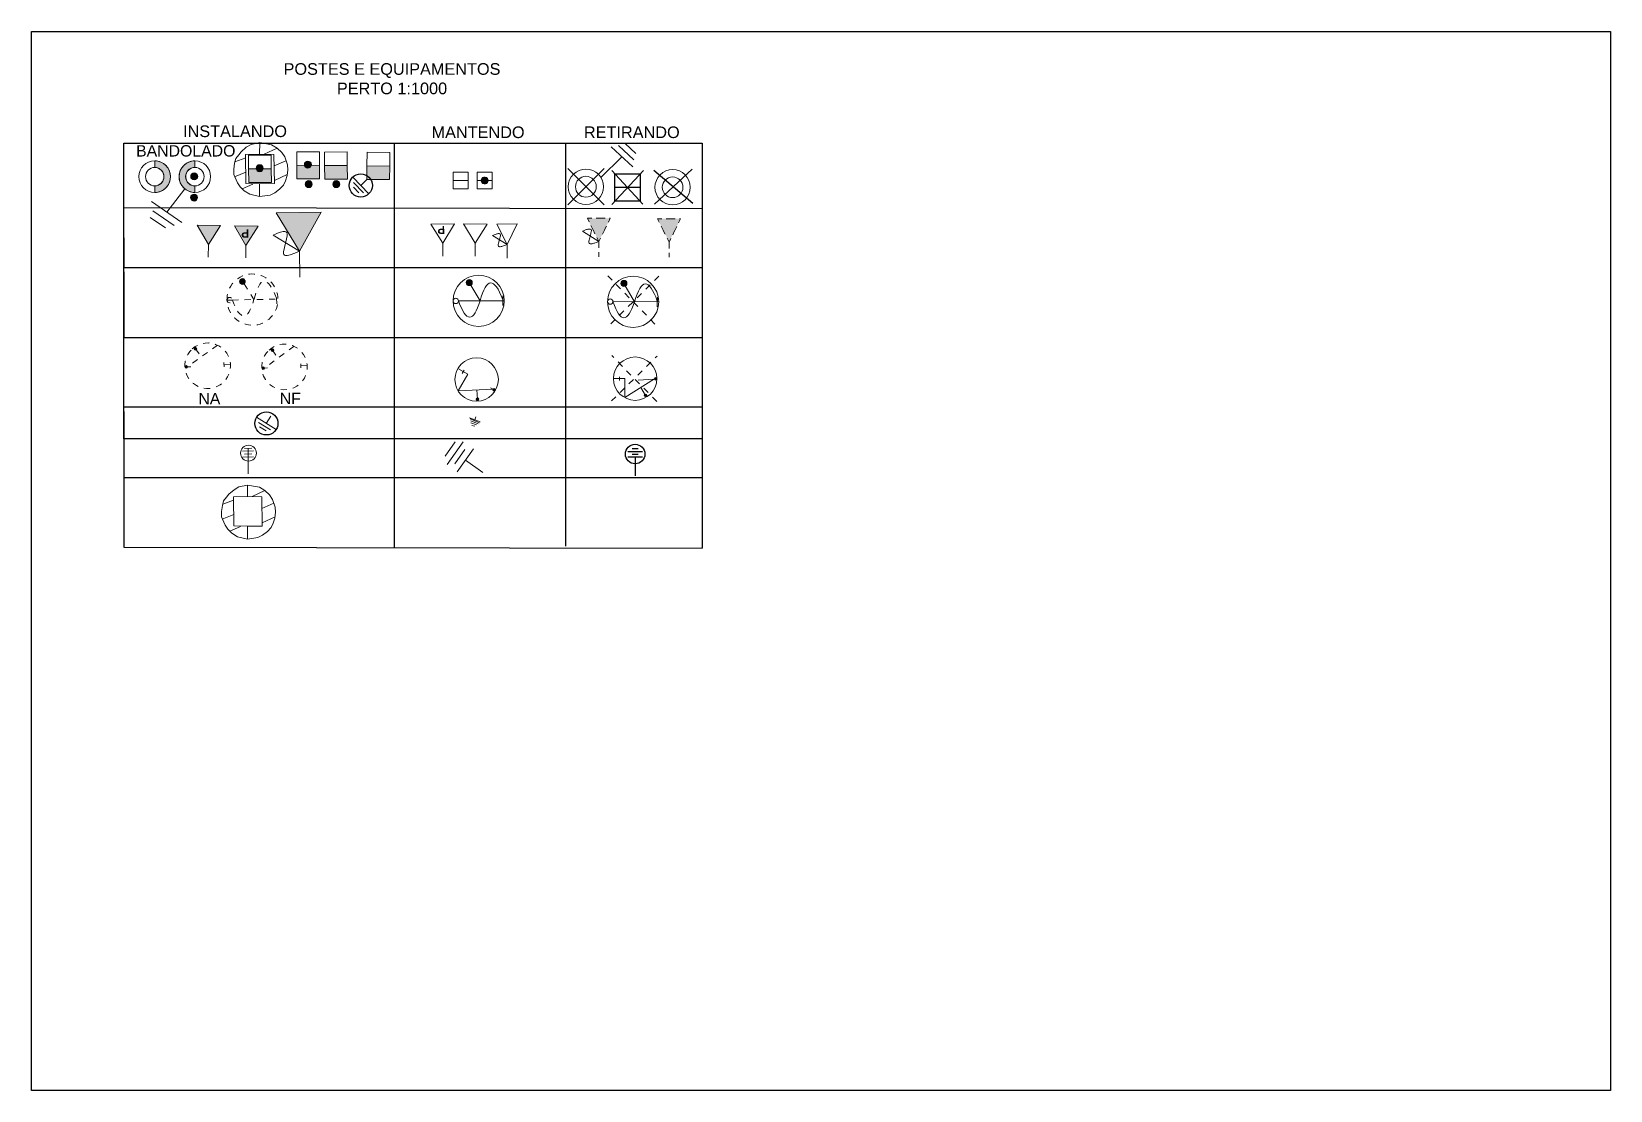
# Model space of a CAD drawing. Header units: millimetres. Extents: x -161 to 257, y 2 to 282.
import ezdxf

# ---------------------------------------------------------------- set-up
doc = ezdxf.new("R2010")
doc.units = ezdxf.units.MM
doc.linetypes.add('TRACEJADA', pattern=[3.45, 1.15, -1.15, 1.15])
for name, color, linetype in [('PARA-RAIOS', 7, 'Continuous'), ('PDF_Geometry', 7, 'Continuous'), ('TRAFO', 7, 'Continuous')]:
    doc.layers.add(name, color=color, linetype=linetype)
doc.styles.get("Standard").update_dxf_attribs({"font": ''})
doc.styles.get('Standard').set_extended_font_data('Arial')

# ---------------------------------------------------------------- blocks, each defined once
blk = doc.blocks.new('PARA RAIOS SUBSTITUINDO')
at = {"color": 8}
for p, q in [((-1.92, 6.391282), (1.92, 6.391282)), ((-1.92, 5), (1.92, 5)), ((-0.78923, 7.214857), (0.78923, 7.214857)), ((-0.78923, 5.727848), (0.78923, 5.727848)), ((0, 5), (0, 0))]:
    blk.add_line(p, q, dxfattribs=at)
blk.add_circle((0, 5.727848), 2.593177, dxfattribs=at)
blk = doc.blocks.new('TR INST.')
at = {"layer": 'TRAFO'}
h = blk.add_hatch(color=7, dxfattribs=at)
h.dxf.hatch_style = 2
h.paths.add_polyline_path([(47.11, 281.1), (44.11, 286.26), (50.36, 286.15)])
at = {"layer": 'TRAFO', "color": 7, "lineweight": 0}
blk.add_lwpolyline([(47.11, 281.1), (44.11, 286.26), (50.36, 286.15)], close=True, dxfattribs=at)
blk.add_lwpolyline([(47.1, 277.76), (47.11, 281.1)], dxfattribs=at)
blk = doc.blocks.new('TRAFO PART. INST.')
at = {"layer": 'TRAFO'}
h = blk.add_hatch(color=7, dxfattribs=at)
h.dxf.hatch_style = 2
h.paths.add_polyline_path([(47.08, 271.74), (44.09, 276.9), (50.34, 276.79)])
at = {"layer": 'TRAFO', "color": 7, "lineweight": 0}
blk.add_lwpolyline([(47.08, 271.74), (44.09, 276.9), (50.34, 276.79)], close=True, dxfattribs=at)
blk.add_lwpolyline([(47.08, 268.39), (47.08, 271.74)], dxfattribs=at)
at = {"layer": 'TRAFO', "color": 7, "true_color": 0xffffff, "insert": (47.92, 273.74), "char_height": 2.2232, "attachment_point": 1, "rotation": 179.7591}
blk.add_mtext('{\\fArial|b1|i0|c0;P}', dxfattribs=at)
blk = doc.blocks.new('TERRA3_existente')
at = {"color": 7, "lineweight": 0}
for points in [[(1.22, -1.04), (-1.61, 0.03)], [(0.1, 0.25), (-0.2, -0.51)], [(-1.44, -0.29), (1.08, -1.31)], [(-1.28, -0.83), (0.71, -1.56)], [(-1.21, -1.33), (0.21, -1.86)], [(-0.2, -2.21), (-1, -2)]]:
    blk.add_lwpolyline(points, dxfattribs=at)
blk = doc.blocks.new('Clipboard3391')
h = blk.add_hatch(color=7)
h.dxf.hatch_style = 2
h.paths.add_polyline_path([(5.96, 10.27), (11.9, 0), (0, 0.03)])
at = {"color": 7, "lineweight": 0}
for points in [[(5.97, 17.14), (5.96, 10.27)], [(12.79, 5.85), (12.06, 5.55), (11.64, 5.38), (11.16, 5.22), (10.83, 5.12), (10.54, 5.06), (10.13, 4.99), (9.72, 4.99), (9.43, 5.07), (9.21, 5.24), (9.09, 5.57), (9.1, 5.81), (9.14, 6.08), (9.54, 7.71), (9.9, 9.15), (10.03, 9.67), (10.17, 10.21), (10.22, 10.54), (10.21, 10.76), (10.12, 11.01), (9.92, 11.2), (9.65, 11.28), (9.27, 11.31), (8.82, 11.24), (8.46, 11.16), (8.1, 11.06), (7.75, 10.94), (7.15, 10.72), (5.96, 10.27)], [(12.79, 5.83), (5.96, 10.27)]]:
    blk.add_lwpolyline(points, dxfattribs=at)
blk.add_lwpolyline([(5.96, 10.27), (11.9, 0), (0, 0.03)], close=True, dxfattribs=at)
blk = doc.blocks.new('Clipboard3427')
at = {"color": 1}
for p, q in [((0, 9.24), (10.32, 0.45)), ((10.13, 9.46), (0.19, 0.24))]:
    blk.add_line(p, q, dxfattribs=at)
at = {"color": 1, "lineweight": 0}
for radius in [4.68, 2.73]:
    blk.add_circle((4.99, 4.68), radius, dxfattribs=at)
blk = doc.blocks.new('Clipboard3541')
at = {"color": 1}
for points in [[(8.27, 0.1), (0, 9.07)], [(8.41, 9.05), (0.04, 0)]]:
    blk.add_lwpolyline(points, dxfattribs=at)
at = {"layer": 'PDF_Geometry', "color": 1, "lineweight": -3}
blk.add_lwpolyline([(7.56, 8.13), (7.56, 0.87), (0.85, 0.87), (0.86, 8.14)], close=True, dxfattribs=at)
blk.add_lwpolyline([(7.56, 4.5), (0.85, 4.5)], dxfattribs=at)
blk = doc.blocks.new('Clipboard4108')
h = blk.add_hatch(color=7)
edge = h.paths.add_edge_path()
edge.add_arc((0.463903, 0.463903), 0.463903, 74.00623623, 434.00623623)
h = blk.add_hatch(color=7)
edge = h.paths.add_edge_path()
edge.add_arc((0.463903, 0.463903), 0.463903, 74.00623623, 434.00623623)
at = {"color": 7, "lineweight": 0}
blk.add_circle((0.463903, 0.463903), 0.463903, dxfattribs=at)
blk.add_circle((0.463903, 0.463903), 0.463903, dxfattribs=at)
blk = doc.blocks.new('Clipboard7720')
h = blk.add_hatch(color=7)
h.dxf.hatch_style = 2
h.paths.add_polyline_path([(4.769556, 3.866444), (4.893028, 2.067278), (1.901472, 1.859139), (1.774472, 3.654778)])
at = {"color": 7, "lineweight": 0}
for points in [[(4.769556, 3.866444), (4.642556, 5.662083), (1.651, 5.453944), (1.774472, 3.654778)], [(4.769556, 3.866444), (4.893028, 2.067278), (1.901472, 1.859139), (1.774472, 3.654778)], [(4.893028, 2.067278), (4.769556, 3.866444), (1.774472, 3.654778), (1.901472, 1.859139)]]:
    blk.add_lwpolyline(points, close=True, dxfattribs=at)
at = {"color": 252, "lineweight": 0, "true_color": 0x969696}
blk.add_lwpolyline([(4.769556, 3.866444), (1.774472, 3.654778)], dxfattribs=at)
at = {"color": 24, "lineweight": 0, "true_color": 0x993300}
for points in [[(0, 2.014361), (2.314222, 0)], [(0.169334, 1.30175), (1.583972, 0.070555)], [(0.211667, 0.6985), (0.98425, 0.028222)], [(1.901472, 1.859139), (1.157111, 1.005417)]]:
    blk.add_lwpolyline(points, dxfattribs=at)
blk = doc.blocks.new('Clipboard7802')
at = {"color": 3}
blk.add_circle((1.53, 1.53), 1.53, dxfattribs=at)
at = {"color": 1, "rotation": 355.5488259971134}
blk.add_blockref('Clipboard7720', (0.3, 0.62), dxfattribs=at)
blk = doc.blocks.new('Clipboard8027')
h = blk.add_hatch(color=7)
h.dxf.hatch_style = 2
h.paths.add_polyline_path([(3, 1.81), (3.01, 0.01), (0.01, 0), (0, 1.8)])
at = {"color": 7, "lineweight": 0}
for points in [[(3, 1.81), (3, 3.61), (0, 3.6), (0, 1.8)], [(3, 1.81), (3.01, 0.01), (0.01, 0), (0, 1.8)], [(3.01, 0.01), (3, 1.81), (0, 1.8), (0.01, 0)]]:
    blk.add_lwpolyline(points, close=True, dxfattribs=at)
blk = doc.blocks.new('Clipboard8442')
at = {"color": 1}
for name, p in [('Clipboard8027', (0, 0)), ('Clipboard4108', (1, 1.43))]:
    blk.add_blockref(name, p, dxfattribs=at)
blk = doc.blocks.new('Clipboard20887')
h = blk.add_hatch(color=7)
h.dxf.hatch_style = 2
h.paths.add_polyline_path([(2.194277, 4.176889), (2.317749, 4.166305), (2.487083, 4.141611), (2.709333, 4.085166), (2.899833, 4.018139), (3.065638, 3.940527), (3.231444, 3.838222), (3.428999, 3.693583), (3.630083, 3.503083), (3.742972, 3.369027), (3.859388, 3.199694), (3.961694, 3.023305), (4.042833, 2.832805), (4.106333, 2.642305), (4.155722, 2.402416), (4.180416, 2.106083), (4.155722, 1.774472), (4.088694, 1.481666), (3.986388, 1.213555), (3.912305, 1.068916), (3.79236, 0.881944), (3.693583, 0.751416), (3.545416, 0.592666), (3.418416, 0.47625), (3.256138, 0.356305), (3.111499, 0.264583), (2.928055, 0.176389), (2.719916, 0.098777), (2.55411, 0.052916), (2.321277, 0.014111), (2.088444, 0), (2.088444, 0.871361), (2.26836, 0.885472), (2.455333, 0.927805), (2.599972, 0.98425), (2.702277, 1.037166), (2.825749, 1.118305), (2.928055, 1.202972), (3.090333, 1.393472), (3.164416, 1.513416), (3.227916, 1.654527), (3.291416, 1.880305), (3.305527, 2.155472), (3.249083, 2.469444), (3.150305, 2.691694), (3.090333, 2.786944), (3.016249, 2.885722), (2.942166, 2.963333), (2.783416, 3.090333), (2.691694, 3.150305), (2.58586, 3.203222), (2.462388, 3.252611), (2.335388, 3.284361), (2.155472, 3.309055), (2.088444, 3.309055), (2.088444, 4.180416), (2.10961, 4.180416), (2.134305, 4.180416)])
at = {"color": 24, "lineweight": 0, "true_color": 0x993300}
for points in [[(4.84011, 8.576027), (7.641166, 6.618111)], [(5.997222, 8.886472), (8.000999, 7.485944)], [(3.428999, 3.693583), (5.817305, 6.780389)], [(3.817055, 8.180916), (7.817555, 5.383389)]]:
    blk.add_lwpolyline(points, dxfattribs=at)
at = {"color": 7, "lineweight": 0}
blk.add_lwpolyline([(2.194277, 4.176889), (2.317749, 4.166305), (2.487083, 4.141611), (2.709333, 4.085166), (2.899833, 4.018139), (3.065638, 3.940527), (3.231444, 3.838222), (3.428999, 3.693583), (3.630083, 3.503083), (3.742972, 3.369027), (3.859388, 3.199694), (3.961694, 3.023305), (4.042833, 2.832805), (4.106333, 2.642305), (4.155722, 2.402416), (4.180416, 2.106083), (4.155722, 1.774472), (4.088694, 1.481666), (3.986388, 1.213555), (3.912305, 1.068916), (3.79236, 0.881944), (3.693583, 0.751416), (3.545416, 0.592666), (3.418416, 0.47625), (3.256138, 0.356305), (3.111499, 0.264583), (2.928055, 0.176389), (2.719916, 0.098777), (2.55411, 0.052916), (2.321277, 0.014111), (2.088444, 0), (2.088444, 0.871361), (2.26836, 0.885472), (2.455333, 0.927805), (2.599972, 0.98425), (2.702277, 1.037166), (2.825749, 1.118305), (2.928055, 1.202972), (3.090333, 1.393472), (3.164416, 1.513416), (3.227916, 1.654527), (3.291416, 1.880305), (3.305527, 2.155472), (3.249083, 2.469444), (3.150305, 2.691694), (3.090333, 2.786944), (3.016249, 2.885722), (2.942166, 2.963333), (2.783416, 3.090333), (2.691694, 3.150305), (2.58586, 3.203222), (2.462388, 3.252611), (2.335388, 3.284361), (2.155472, 3.309055), (2.088444, 3.309055), (2.088444, 4.180416), (2.10961, 4.180416), (2.134305, 4.180416)], close=True, dxfattribs=at)
for radius in [2.090208, 1.218847]:
    blk.add_circle((2.090208, 2.090208), radius, dxfattribs=at)
blk = doc.blocks.new('Clipboard21030')
h = blk.add_hatch(color=7)
h.dxf.hatch_style = 2
h.paths.add_polyline_path([(2.194277, 4.176889), (2.317749, 4.166305), (2.487083, 4.141611), (2.709333, 4.085166), (2.899833, 4.018139), (3.065638, 3.940527), (3.231444, 3.838222), (3.428999, 3.693583), (3.630083, 3.503083), (3.742972, 3.369027), (3.859388, 3.199694), (3.961694, 3.023305), (4.042833, 2.832805), (4.106333, 2.642305), (4.155722, 2.402416), (4.180416, 2.106083), (4.155722, 1.774472), (4.088694, 1.481666), (3.986388, 1.213555), (3.912305, 1.068916), (3.79236, 0.881944), (3.693583, 0.751416), (3.545416, 0.592666), (3.418416, 0.47625), (3.256138, 0.356305), (3.111499, 0.264583), (2.928055, 0.176389), (2.719916, 0.098777), (2.55411, 0.052916), (2.321277, 0.014111), (2.088444, 0), (2.088444, 0.871361), (2.26836, 0.885472), (2.455333, 0.927805), (2.599972, 0.98425), (2.702277, 1.037166), (2.825749, 1.118305), (2.928055, 1.202972), (3.090333, 1.393472), (3.164416, 1.513416), (3.227916, 1.654527), (3.291416, 1.880305), (3.305527, 2.155472), (3.249083, 2.469444), (3.150305, 2.691694), (3.090333, 2.786944), (3.016249, 2.885722), (2.942166, 2.963333), (2.783416, 3.090333), (2.691694, 3.150305), (2.58586, 3.203222), (2.462388, 3.252611), (2.335388, 3.284361), (2.155472, 3.309055), (2.088444, 3.309055), (2.088444, 4.180416), (2.10961, 4.180416), (2.134305, 4.180416)])
at = {"color": 7, "lineweight": 0}
blk.add_lwpolyline([(2.194277, 4.176889), (2.317749, 4.166305), (2.487083, 4.141611), (2.709333, 4.085166), (2.899833, 4.018139), (3.065638, 3.940527), (3.231444, 3.838222), (3.428999, 3.693583), (3.630083, 3.503083), (3.742972, 3.369027), (3.859388, 3.199694), (3.961694, 3.023305), (4.042833, 2.832805), (4.106333, 2.642305), (4.155722, 2.402416), (4.180416, 2.106083), (4.155722, 1.774472), (4.088694, 1.481666), (3.986388, 1.213555), (3.912305, 1.068916), (3.79236, 0.881944), (3.693583, 0.751416), (3.545416, 0.592666), (3.418416, 0.47625), (3.256138, 0.356305), (3.111499, 0.264583), (2.928055, 0.176389), (2.719916, 0.098777), (2.55411, 0.052916), (2.321277, 0.014111), (2.088444, 0), (2.088444, 0.871361), (2.26836, 0.885472), (2.455333, 0.927805), (2.599972, 0.98425), (2.702277, 1.037166), (2.825749, 1.118305), (2.928055, 1.202972), (3.090333, 1.393472), (3.164416, 1.513416), (3.227916, 1.654527), (3.291416, 1.880305), (3.305527, 2.155472), (3.249083, 2.469444), (3.150305, 2.691694), (3.090333, 2.786944), (3.016249, 2.885722), (2.942166, 2.963333), (2.783416, 3.090333), (2.691694, 3.150305), (2.58586, 3.203222), (2.462388, 3.252611), (2.335388, 3.284361), (2.155472, 3.309055), (2.088444, 3.309055), (2.088444, 4.180416), (2.10961, 4.180416), (2.134305, 4.180416)], close=True, dxfattribs=at)
for radius in [2.090208, 1.218847]:
    blk.add_circle((2.090208, 2.090208), radius, dxfattribs=at)
blk = doc.blocks.new('Clipboard10274')
h = blk.add_hatch(color=252)
h.dxf.hatch_style = 1
h.paths.add_polyline_path([(0, 10.17), (6.08, 10.18), (3.05, 4.03)])
at = {"color": 1, "linetype": 'TRACEJADA', "lineweight": 0}
blk.add_lwpolyline([(3.05, 4.03), (0, 10.17), (6.08, 10.18)], close=True, dxfattribs=at)
blk.add_lwpolyline([(3.07, 0), (3.05, 4.03)], dxfattribs=at)
blk = doc.blocks.new('Clipboard10296')
h = blk.add_hatch(color=252)
h.dxf.hatch_style = 1
h.paths.add_polyline_path([(1.28, 10.17), (7.36, 10.18), (4.33, 4.03)])
at = {"color": 1, "linetype": 'TRACEJADA', "lineweight": 0}
blk.add_lwpolyline([(4.33, 4.03), (1.28, 10.17), (7.36, 10.18)], close=True, dxfattribs=at)
at = {"color": 1, "lineweight": 0}
for points in [[(0, 6.78), (4.33, 4.03)], [(0.03, 6.77), (0.48, 6.96), (0.75, 7.07), (1.05, 7.17), (1.26, 7.23), (1.44, 7.27), (1.7, 7.31), (1.96, 7.31), (2.14, 7.27), (2.28, 7.16), (2.36, 6.95), (2.35, 6.8), (2.33, 6.64), (2.08, 5.63), (1.85, 4.73), (1.77, 4.41), (1.69, 4.07), (1.65, 3.86), (1.66, 3.73), (1.72, 3.57), (1.85, 3.45), (2.01, 3.4), (2.25, 3.39), (2.54, 3.43), (2.76, 3.48), (2.99, 3.54), (3.21, 3.62), (3.59, 3.76), (4.33, 4.04)]]:
    blk.add_lwpolyline(points, dxfattribs=at)
at = {"color": 1, "linetype": 'TRACEJADA', "lineweight": 0}
blk.add_lwpolyline([(4.35, 0), (4.33, 4.03)], dxfattribs=at)
blk = doc.blocks.new('Clipboard20308')
h = blk.add_hatch(color=16)
edge = h.paths.add_edge_path()
edge.add_arc((11.982097, 12.832291), 0.336903, 0, 360)
h = blk.add_hatch(color=16)
edge = h.paths.add_edge_path()
edge.add_arc((13.786556, 8.053916), 0.345722, 0, 360)
at = {"color": 16, "lineweight": 0, "true_color": 0x800000}
for points in [[(7.568454, 16.161806), (7.489472, 16.866305)], [(7.930836, 12.929444), (7.749645, 14.545625)], [(10.851445, 3.309055), (11.768667, 12.562416)], [(8.293217, 9.697083), (8.112026, 11.313264)], [(10.405094, 8.655748), (8.78891, 8.474594)], [(13.637464, 9.018054), (12.021279, 8.836901)], [(16.869833, 9.380361), (15.253649, 9.199208)], [(0.707986, 7.568828), (0, 7.489472)], [(3.940355, 7.931135), (2.32417, 7.749981)], [(5.020028, 4.109861), (6.896806, 6.462889)], [(7.172725, 8.293441), (5.55654, 8.112288)], [(6.462889, 5.0165), (5.655028, 5.662083)], [(6.896806, 6.462889), (10.851445, 3.309055)], [(8.655598, 6.464722), (8.474408, 8.080903)], [(9.01798, 3.232361), (8.836789, 4.848542)], [(13.786556, 8.053916), (11.345333, 8.297333)], [(9.380361, 0), (9.199171, 1.61618)]]:
    blk.add_lwpolyline(points, dxfattribs=at)
at = {"color": 7, "lineweight": 0}
blk.add_lwpolyline([(9.419167, 8.978194), (11.796889, 12.5095)], dxfattribs=at)
at = {"color": 16, "lineweight": 0, "true_color": 0x800000}
for centre, radius in [((8.60425, 8.600722), 5.74675), ((11.982097, 12.832291), 0.336903), ((13.786556, 8.053916), 0.345722)]:
    blk.add_circle(centre, radius, dxfattribs=at)
blk = doc.blocks.new('Clipboard21219')
h = blk.add_hatch(color=16)
edge = h.paths.add_edge_path()
edge.add_arc((5.940778, 0.53975), 0.345722, 0, 360)
h = blk.add_hatch(color=16)
edge = h.paths.add_edge_path()
edge.add_arc((10.415764, 3.003903), 0.336903, 0, 360)
at = {"color": 16, "lineweight": 0, "true_color": 0x800000}
for points in [[(0.79375, 8.660695), (3.390194, 7.133167)], [(3.390194, 7.133167), (0.8255, 2.772834)], [(1.894417, 7.358945), (2.420056, 8.251473)], [(0.8255, 2.772834), (10.117667, 3.178528)], [(5.940778, 0.53975), (5.834944, 2.988028)]]:
    blk.add_lwpolyline(points, dxfattribs=at)
at = {"color": 7, "lineweight": 0}
blk.add_lwpolyline([(10.742083, 2.811639), (9.42975, 3.580695)], dxfattribs=at)
at = {"color": 16, "lineweight": 0, "true_color": 0x800000}
for centre, radius in [((5.74675, 5.74675), 5.74675), ((5.940778, 0.53975), 0.345722), ((10.415764, 3.003903), 0.336903)]:
    blk.add_circle(centre, radius, dxfattribs=at)
blk = doc.blocks.new('Clipboard21571')
h = blk.add_hatch(color=96)
edge = h.paths.add_edge_path()
edge.add_arc((2.83, 10.47), 0.356, 132.3414, 492.3414)
h = blk.add_hatch(color=96)
edge = h.paths.add_edge_path()
edge.add_arc((0.36, 5.71), 0.356, 132.3414, 492.3414)
at = {"color": 96, "lineweight": 0, "true_color": 0x008000}
for points in [[(0.68, 8.81), (0.76, 8.98), (1.29, 9.78), (1.62, 10.13)], [(1.96, 10.5), (2.74, 11.1), (3.31, 11.41)], [(2.59, 10.74), (2.85, 10.83), (3.1, 10.71), (3.19, 10.46), (3.07, 10.21), (2.82, 10.12), (2.58, 10.23)], [(2.83, 10.47), (3.79, 9.16)], [(5.98, 9.58), (4.66, 8.62)], [(4.84, 11.94), (5.39, 12.04), (6.31, 12.07), (6.45, 12.05)], [(8.61, 11.49), (7.29, 10.54)], [(8.04, 11.72), (8.13, 11.7), (8.98, 11.3), (9.48, 10.97)], [(10.67, 9.88), (11.1, 9.32), (11.54, 8.51)], [(0.02, 5.67), (0, 6.31), (0.11, 7.23), (0.13, 7.28)], [(0.12, 5.98), (0.38, 6.07), (0.62, 5.95), (0.71, 5.7), (0.6, 5.45), (0.34, 5.36), (0.1, 5.47)], [(0.72, 5.74), (0.71, 5.74)], [(3.35, 7.66), (2.04, 6.7)], [(10.34, 6.87), (10.4, 5.78)], [(12.06, 6.37), (10.44, 6.28)], [(11.99, 6.95), (12.04, 6.68), (12.07, 5.75), (12.01, 5.34)], [(1.05, 2.63), (0.97, 2.74), (0.51, 3.58), (0.34, 4.08)], [(3.51, 0.56), (3.08, 0.76), (2.29, 1.29), (2.14, 1.43)], [(6.68, 0.03), (5.75, 0), (5.06, 0.09)], [(9.66, 1.23), (9.32, 0.97), (8.48, 0.51), (8.25, 0.43)], [(11.62, 3.77), (11.3, 3.08), (10.82, 2.36)]]:
    blk.add_lwpolyline(points, dxfattribs=at)
at = {"color": 7, "lineweight": 0}
blk.add_lwpolyline([(0.03, 5.7), (1.54, 5.78)], dxfattribs=at)
at = {"color": 5, "lineweight": 0, "true_color": 0x0000ff}
blk.add_lwpolyline([(0.69, 5.73), (0.03, 5.7)], dxfattribs=at)
at = {"color": 140, "lineweight": 0, "true_color": 0x00c9ff}
blk.add_lwpolyline([(1.57, 5.78), (1.54, 5.78)], dxfattribs=at)
at = {"color": 96, "lineweight": 0, "true_color": 0x008000}
blk.add_circle((2.83, 10.47), 0.356, dxfattribs=at)
blk = doc.blocks.new('Clipboard21735')
at = {"lineweight": 0}
h = blk.add_hatch(color=16, dxfattribs=at)
edge = h.paths.add_edge_path()
edge.add_arc((2.83, 10.47), 0.356, 132.3414, 492.3414)
h = blk.add_hatch(color=16, dxfattribs=at)
edge = h.paths.add_edge_path()
edge.add_arc((0.36, 5.71), 0.356, 132.3414, 492.3414)
at = {"color": 16, "lineweight": 0, "true_color": 0x800000}
for points in [[(0.68, 8.81), (0.76, 8.98), (1.29, 9.78), (1.62, 10.13)], [(1.96, 10.5), (2.74, 11.1), (3.31, 11.41)], [(2.59, 10.74), (2.85, 10.83), (3.1, 10.71), (3.19, 10.46), (3.07, 10.21), (2.82, 10.12), (2.58, 10.23)], [(2.83, 10.47), (3.79, 9.16)], [(5.98, 9.58), (4.66, 8.62)], [(4.84, 11.94), (5.39, 12.04), (6.31, 12.07), (6.45, 12.05)], [(8.61, 11.49), (7.29, 10.54)], [(8.04, 11.72), (8.13, 11.7), (8.98, 11.3), (9.48, 10.97)], [(10.67, 9.88), (11.1, 9.32), (11.54, 8.51)], [(0.02, 5.67), (0, 6.31), (0.11, 7.23), (0.13, 7.28)], [(0.03, 5.7), (1.54, 5.78)], [(0.69, 5.73), (0.03, 5.7)], [(0.12, 5.98), (0.38, 6.07), (0.62, 5.95), (0.71, 5.7), (0.6, 5.45), (0.34, 5.36), (0.1, 5.47)], [(0.72, 5.74), (0.71, 5.74)], [(1.57, 5.78), (1.54, 5.78)], [(3.35, 7.66), (2.04, 6.7)], [(10.34, 6.87), (10.4, 5.78)], [(12.06, 6.37), (10.44, 6.28)], [(11.99, 6.95), (12.04, 6.68), (12.07, 5.75), (12.01, 5.34)], [(1.05, 2.63), (0.97, 2.74), (0.51, 3.58), (0.34, 4.08)], [(3.51, 0.56), (3.08, 0.76), (2.29, 1.29), (2.14, 1.43)], [(6.68, 0.03), (5.75, 0), (5.06, 0.09)], [(9.66, 1.23), (9.32, 0.97), (8.48, 0.51), (8.25, 0.43)], [(11.62, 3.77), (11.3, 3.08), (10.82, 2.36)]]:
    blk.add_lwpolyline(points, dxfattribs=at)
blk.add_circle((2.83, 10.47), 0.356, dxfattribs=at)
blk = doc.blocks.new('Clipboard22130')
h = blk.add_hatch(color=16)
edge = h.paths.add_edge_path()
edge.add_arc((8.475486, 11.932708), 0.799042, 0, 360)
at = {"color": 16, "lineweight": 0, "true_color": 0x800000}
for points in [[(2.017889, 11.574639), (2.469445, 11.983861), (2.973917, 12.361333), (3.303018, 12.564663)], [(4.778977, 13.236966), (5.42925, 13.405555), (6.120695, 13.511389), (6.375406, 13.524253)], [(7.994087, 13.432127), (8.205611, 13.3985), (8.872361, 13.222111), (9.503834, 12.982222), (9.545863, 12.961332)], [(0.265208, 8.584982), (0.335139, 8.844139), (0.575028, 9.479139), (0.874889, 10.075333)], [(2.076535, 10.521893), (2.010834, 10.565694), (1.862667, 10.787944), (1.806222, 11.070166), (1.866195, 11.355916), (2.017889, 11.574639)], [(1.845611, 11.389221), (2.017889, 11.574639)], [(2.017889, 11.574639), (2.236611, 11.722805), (2.522361, 11.77925), (2.804584, 11.719277), (3.023306, 11.567583), (3.171472, 11.348861), (3.223227, 11.102267)], [(3.019778, 10.562166), (2.57175, 9.5885), (2.362603, 9.07495)], [(3.019778, 10.562166), (4.16428, 9.406751)], [(7.871735, 9.643948), (8.285117, 11.216839)], [(10.935693, 12.125142), (11.147778, 11.962694), (11.595806, 11.549944), (12.0015, 11.098389), (12.087526, 10.984223)], [(12.932771, 9.600202), (13.006917, 9.447389), (13.23975, 8.812389), (13.412611, 8.142111), (13.425542, 8.055163)], [(0.142918, 5.366845), (0.134056, 5.401027), (0.03175, 6.088944), (0, 6.790972), (0.011662, 6.983384)], [(1.85739, 7.531531), (1.788584, 7.246055), (1.7145, 6.656916), (1.732139, 6.163027), (1.799356, 5.927769)], [(3.063897, 5.137568), (3.224389, 5.132916), (3.799417, 5.214055), (4.473222, 5.393972), (4.649939, 5.456968)], [(5.308782, 8.251335), (6.453284, 7.09592)], [(6.158159, 6.063001), (7.044972, 6.498166)], [(7.044972, 6.498166), (7.458354, 8.071057)], [(8.617692, 7.309183), (8.053917, 7.041444), (7.171522, 6.566308)], [(7.597786, 5.940504), (8.742288, 4.785089)], [(11.722494, 8.133714), (11.638139, 8.152694), (11.116028, 8.142111), (10.498667, 8.025694), (10.126782, 7.910282)], [(12.589021, 5.442332), (12.707056, 5.976055), (12.774084, 6.604), (12.747062, 7.051359)], [(13.527338, 6.436773), (13.504334, 6.057194), (13.391445, 5.369277), (13.24844, 4.839321)], [(1.535347, 2.461309), (1.167695, 2.949222), (0.829028, 3.503083), (0.669176, 3.832535)], [(4.117336, 0.536142), (4.042834, 0.564444), (3.446639, 0.860777), (2.896306, 1.202972), (2.711504, 1.344522)], [(7.297731, 0.028801), (6.727472, 0), (6.028972, 0.038805), (5.677642, 0.094658)], [(10.352325, 1.047023), (10.018889, 0.843139), (9.422695, 0.550333), (8.886961, 0.352023)], [(9.88679, 3.629673), (11.031292, 2.474258)], [(10.361084, 1.30175), (11.516555, 2.446195)], [(11.465278, 2.395361), (11.923889, 3.450166), (12.092695, 3.895351)], [(12.598665, 3.353749), (12.329584, 2.921), (11.945056, 2.420055), (11.614787, 2.064597)]]:
    blk.add_lwpolyline(points, dxfattribs=at)
at = {"color": 7, "lineweight": 0}
for points in [[(7.898695, 12.516555), (8.142111, 12.675305), (8.456084, 12.73175), (8.777111, 12.657666), (9.027584, 12.481277), (9.200445, 12.227277), (9.217177, 12.155566)], [(2.017889, 11.574639), (3.086806, 10.495139)], [(8.349392, 11.16837), (8.173861, 11.211277), (7.923389, 11.387666), (7.750528, 11.638139), (7.676445, 11.959166), (7.736417, 12.273139), (7.839488, 12.427745)]]:
    blk.add_lwpolyline(points, dxfattribs=at)
at = {"color": 5, "lineweight": 0, "true_color": 0x0000ff}
blk.add_lwpolyline([(2.723394, 10.862149), (2.017889, 11.574639)], dxfattribs=at)
at = {"color": 140, "lineweight": 0, "true_color": 0x00c9ff}
blk.add_lwpolyline([(3.107972, 10.473972), (3.086806, 10.495139)], dxfattribs=at)
blk = doc.blocks.new('Clipboard22349')
h = blk.add_hatch(color=16)
edge = h.paths.add_edge_path()
edge.add_arc((1.801812, 8.970257), 0.794632, 0, 360)
at = {"color": 16, "lineweight": 0, "true_color": 0x800000}
for points in [[(11.584339, 11.014604), (10.578923, 11.571993), (9.672284, 12.023549), (8.857367, 12.365743), (8.141228, 12.598576), (7.523867, 12.725576), (7.001756, 12.746743), (6.574895, 12.658549), (6.243284, 12.460993), (6.010451, 12.157604), (5.872867, 11.748382), (5.830534, 11.226271), (5.886978, 10.601854), (6.038673, 9.864549), (6.285617, 9.024937), (6.631339, 8.072437), (7.072312, 7.014104)], [(7.072312, 7.014104), (1.801812, 8.968493)], [(2.634367, 3.405187), (12.014728, 11.035771)], [(12.565062, 9.808104), (10.924645, 11.825993)], [(2.634367, 3.405187), (3.558645, 2.865437), (4.394728, 2.427993), (5.146145, 2.089326), (5.812895, 1.856493), (6.391451, 1.725965), (6.885339, 1.694215), (7.291034, 1.768299), (7.612062, 1.94116), (7.844895, 2.219854), (7.993062, 2.597326), (8.056562, 3.077104), (8.031867, 3.662715), (7.918978, 4.347104), (7.724951, 5.133799), (7.439201, 6.022799), (7.072312, 7.014104)]]:
    blk.add_lwpolyline(points, dxfattribs=at)
for centre, radius in [((6.772451, 6.772451), 6.772451), ((2.080506, 2.955396), 0.708201)]:
    blk.add_circle(centre, radius, dxfattribs=at)
at = {"color": 7, "lineweight": 0}
blk.add_circle((1.801812, 8.970257), 0.794632, dxfattribs=at)
blk = doc.blocks.new('Clipboard22659')
h = blk.add_hatch(color=16)
edge = h.paths.add_edge_path()
edge.add_arc((4.266847, 9.370616), 0.79375, 0, 360)
at = {"color": 16, "lineweight": 0, "true_color": 0x800000}
for points in [[(8.544277, 17.789658), (8.71574, 16.172416)], [(6.212416, 4.091296), (13.846527, 13.471658)], [(13.43025, 13.362296), (12.333111, 13.704491), (11.352388, 13.962019), (10.484555, 14.131352), (9.736666, 14.216019), (9.105194, 14.216019), (8.590138, 14.127824), (8.187972, 13.954963), (7.90575, 13.693908), (7.739944, 13.348185), (7.687027, 12.917796), (7.754055, 12.402741), (7.933972, 11.799491), (8.233833, 11.111574), (8.646583, 10.335463), (9.179277, 9.474685), (9.824861, 8.529241)], [(8.887202, 14.555174), (9.058664, 12.937933)], [(14.63675, 12.385102), (12.618861, 14.025519)], [(9.824861, 8.529241), (4.268611, 9.37238)], [(6.212416, 4.091296), (7.228416, 3.75263), (8.138583, 3.491574), (8.942916, 3.315185), (9.641416, 3.223463), (10.234083, 3.21288), (10.724444, 3.283435), (11.108972, 3.43513), (11.384138, 3.671491), (11.557, 3.988991), (11.627555, 4.391158), (11.58875, 4.874463), (11.447638, 5.442435), (11.197166, 6.091546), (10.844388, 6.821796), (10.389305, 7.633185), (9.824861, 8.529241)], [(9.230126, 11.320691), (9.401589, 9.703449)], [(9.710061, 8.255365), (11.328405, 8.416094)], [(12.946748, 8.576823), (14.565092, 8.737552)], [(16.183435, 8.898281), (17.801779, 9.05901)], [(0, 7.290991), (1.618343, 7.45172)], [(3.236687, 7.612449), (4.85503, 7.773178)], [(6.473374, 7.933907), (8.091717, 8.094636)], [(9.573051, 8.086208), (9.744513, 6.468966)], [(9.915975, 4.851725), (10.087438, 3.234483)], [(10.2589, 1.617241), (10.430362, 0)]]:
    blk.add_lwpolyline(points, dxfattribs=at)
for centre, radius in [((9.57968, 8.22938), 6.772451), ((5.764388, 3.539199), 0.708201)]:
    blk.add_circle(centre, radius, dxfattribs=at)
at = {"color": 7, "lineweight": 0}
blk.add_circle((4.266847, 9.370616), 0.79375, dxfattribs=at)
blk = doc.blocks.new('Clipboard23080')
at = {"color": 1, "lineweight": 0, "true_color": 0xff0000}
for points in [[(8.777111, 7.263695), (14.354527, 12.728223)], [(11.504083, 15.409334), (17.2085, 10.043584)], [(13.472583, 15.691556), (17.466027, 11.941528)], [(15.155333, 16.252473), (18.012833, 13.571361)], [(9.602611, 9.602611), (0, 0)], [(0, 9.602611), (9.602611, 0)]]:
    blk.add_lwpolyline(points, dxfattribs=at)
for radius in [4.677833, 2.758722]:
    blk.add_circle((4.801305, 4.801306), radius, dxfattribs=at)
blk = doc.blocks.new('Clipboard24592')
at = {"color": 7, "lineweight": 0}
blk.add_lwpolyline([(4.03, 4.48), (4.03, 0.01), (0.02, 0), (0.01, 4.48)], close=True, dxfattribs=at)
blk.add_lwpolyline([(4.03, 2.25), (0, 2.24)], dxfattribs=at)
blk = doc.blocks.new('Clipboard24615')
h = blk.add_hatch(color=7)
edge = h.paths.add_edge_path()
edge.add_ellipse((2.01, 2.24), major_axis=(-0.519, 0.758), ratio=0.988484, start_angle=0, end_angle=360)
at = {"color": 7, "lineweight": 0}
blk.add_lwpolyline([(4.03, 4.48), (4.03, 0.01), (0.02, 0), (0.01, 4.48)], close=True, dxfattribs=at)
blk.add_lwpolyline([(4.03, 2.25), (0, 2.24)], dxfattribs=at)
blk.add_ellipse((2.01, 2.24), major_axis=(-0.519, 0.758), ratio=0.988484, start_param=0, end_param=6.283185, dxfattribs=at)
blk = doc.blocks.new('Clipboard25010')
at = {"color": 7, "lineweight": 0}
for points in [[(0, 3.404306), (1.862666, 7.623528)], [(0.948972, 1.315862), (3.954638, 8.128)], [(2.949222, 1.961445), (4.808361, 6.180667)], [(3.996972, 0), (7.002638, 6.812139)], [(5.499805, 3.407834), (10.675055, 1.121834)]]:
    blk.add_lwpolyline(points, dxfattribs=at)
blk = doc.blocks.new('Clipboard25219')
at = {"color": 7, "lineweight": 0}
blk.add_lwpolyline([(3.19, 3.43), (0, 8.45), (6.29, 8.5)], close=True, dxfattribs=at)
blk.add_lwpolyline([(3.22, 0), (3.19, 3.43)], dxfattribs=at)
at = {"color": 7, "insert": (3.77, 5.89), "char_height": 2.104, "attachment_point": 1, "rotation": 180.7892}
blk.add_mtext('{\\fArial|b1|i0|c0;P}', dxfattribs=at)
blk = doc.blocks.new('Clipboard25255')
at = {"color": 7, "lineweight": 0}
blk.add_lwpolyline([(3.1, 3.43), (0, 8.5), (6.29, 8.45)], close=True, dxfattribs=at)
blk.add_lwpolyline([(3.08, 0), (3.1, 3.43)], dxfattribs=at)
blk = doc.blocks.new('Clipboard25363')
at = {"color": 7, "lineweight": 0}
blk.add_lwpolyline([(3.139722, 4.367389), (4.011084, 13.066889), (10.590389, 8.949972)], close=True, dxfattribs=at)
for points in [[(0.352778, 10.251722), (0.973667, 10.149416), (1.337028, 10.078861), (1.725084, 9.983611), (2.00025, 9.906), (2.215445, 9.831916), (2.525889, 9.697861), (2.804584, 9.525), (2.973917, 9.348611), (3.051528, 9.140472), (2.991556, 8.861778), (2.88925, 8.703028), (2.744611, 8.547805), (1.785056, 7.62), (0.938389, 6.805083), (0.627945, 6.50875), (0.306917, 6.198305), (0.134056, 6.00075), (0.045861, 5.852583), (0, 5.644444), (0.0635, 5.42925), (0.204611, 5.256389), (0.462139, 5.083528), (0.79375, 4.931833), (1.072445, 4.833055), (1.36525, 4.751916), (1.647472, 4.681361), (2.148417, 4.579055), (3.146778, 4.374444)], [(0.324556, 10.272889), (3.139722, 4.367389)], [(0.419806, 0), (3.139722, 4.367389)]]:
    blk.add_lwpolyline(points, dxfattribs=at)
blk = doc.blocks.new('BASE')
at = {"color": 1, "lineweight": 20, "flags": 128}
for points in [[(0.1, -4.06), (0.06, -7.48), (-2.53, -6.86), (-4.01, -5.96), (-5.1, -4.9), (-5.77, -3.78), (-6.78, -1.58), (-6.76, -0.19), (-6.56, 1.36), (-6.21, 2.62), (-5.42, 3.63), (-4.82, 4.43), (-3.44, 5.59), (-2.16, 6.35), (0.13, 6.82), (0.1, 3.79), (-3.62, 3.73), (-3.56, -3.98), (0.1, -4.06)], [(0.1, 3.79), (0.13, 6.82), (3.26, 6.23), (4.73, 5.37), (5.94, 4.19), (6.74, 3.03), (7.43, 0.98), (7.55, -0.36), (7.37, -1.92), (6.93, -3.26), (6.39, -4.4), (5.39, -5.46), (4.08, -6.46), (2.86, -7.05), (0.06, -7.48), (0.1, -4.06), (4, -4.04), (3.9, 3.71), (0.1, 3.79)], [(1.33, 3.76), (4.73, 5.37)], [(-6.45, 1.73), (-3.59, 2.84)], [(3.94, 0.64), (7.08, 2)], [(-6.58, -2.2), (-3.56, -0.96)], [(-4.56, -5.43), (-1.74, -4.15)], [(3.99, -3.17), (7.41, -1.64)]]:
    blk.add_lwpolyline(points, dxfattribs=at)
blk = doc.blocks.new('TERRA3')
at = {"color": 24, "lineweight": 0, "true_color": 0x993300}
for points in [[(0, 0), (-1.21, -1.91)], [(-3.8, -0.27), (1.39, -3.55)], [(-3.25, -1.63), (-0.08, -3.63)], [(-2.98, -2.81), (-1.26, -3.9)]]:
    blk.add_lwpolyline(points, dxfattribs=at)
at = {"color": 3}
blk.add_circle((-1.2, -1.91), 3.07, dxfattribs=at)
blk = doc.blocks.new('PRMT_INST')
at = {"layer": 'PARA-RAIOS', "color": 100, "lineweight": 0, "true_color": 0x00ff40}
for points in [[(-1.49, 5.96), (1.42, 6.04)], [(-1.49, 4.44), (1.42, 4.53)], [(-0.99, 6.73), (0.92, 6.78)], [(-0.99, 5.22), (0.92, 5.27)], [(0, 0), (0.02, 6.76)]]:
    blk.add_lwpolyline(points, dxfattribs=at)
blk.add_circle((0.09, 5.46), 2.1, dxfattribs=at)
blk = doc.blocks.new('Clipboard8370')
at = {"color": 1, "lineweight": 20, "flags": 128}
for points in [[(3.44, 1.71), (3.42, 0), (2.13, 0.31), (1.38, 0.76), (0.84, 1.29), (0.51, 1.85), (0, 2.95), (0.01, 3.64), (0.11, 4.42), (0.28, 5.05), (0.68, 5.55), (0.98, 5.95), (1.67, 6.53), (2.31, 6.91), (3.46, 7.15), (3.44, 5.63), (1.58, 5.6), (1.61, 1.75), (3.44, 1.71)], [(3.44, 5.63), (3.46, 7.15), (5.02, 6.85), (5.75, 6.42), (6.36, 5.84), (6.76, 5.25), (7.11, 4.23), (7.17, 3.56), (7.08, 2.78), (6.85, 2.11), (6.58, 1.54), (6.08, 1.01), (5.43, 0.51), (4.82, 0.21), (3.42, 0), (3.44, 1.71), (5.39, 1.72), (5.34, 5.59), (3.44, 5.63)], [(4.06, 5.62), (5.75, 6.42)], [(0.16, 4.6), (1.59, 5.16)], [(5.36, 4.06), (6.93, 4.74)], [(0.1, 2.64), (1.61, 3.26)], [(5.39, 2.15), (7.09, 2.92)], [(1.11, 1.02), (2.52, 1.66)]]:
    blk.add_lwpolyline(points, dxfattribs=at)
blk = doc.blocks.new('Clipboard8451')
at = {"color": 1}
for name, p in [('Clipboard8027', (0, 0)), ('Clipboard4108', (1, 1.43))]:
    blk.add_blockref(name, p, dxfattribs=at)

msp = doc.modelspace()

# ---------------------------------------------------------------- linework, layer by layer
for points in [[(-161.21, 282.08), (256.99, 282.08), (256.99, 1.64), (-161.21, 1.64)], [(-136.81, 252.52), (16.39, 252.52), (16.39, 174.18), (-136.81, 174.18)]]:
    msp.add_lwpolyline(points, close=True)
for points in [[(-65.2, 252.24), (-65.2, 145.52)], [(-19.78, 252.24), (-19.78, 145.77)], [(16.39, 249.3), (16.39, 145.27)], [(-136.86, 235.47), (-136.77, 219.58), (16.39, 219.58)], [(-136.81, 235.47), (16.39, 235.25)], [(-136.81, 218.46), (-136.81, 201.04), (16.39, 201.04)], [(-136.81, 182.73), (16.39, 182.73)], [(-136.81, 181.42), (-136.81, 163.96), (16.39, 163.96)], [(-136.81, 163.96), (-136.81, 145.55), (16.39, 145.27)]]:
    msp.add_lwpolyline(points)

# ---------------------------------------------------------------- block references
at = {"color": 1, "xscale": 2, "yscale": 2, "zscale": 2}
for name, p in [('Clipboard8370', (-107.68, 238.36)), ('Clipboard21030', (-132.77, 239.47)), ('Clipboard8451', (-103.72, 242.1)), ('Clipboard8442', (-90.95, 243.05)), ('Clipboard8027', (-83.58, 242.97)), ('Clipboard7802', (-77.07, 238.26)), ('Clipboard4108', (-119.07, 242.8)), ('Clipboard4108', (-88.73, 240.74)), ('Clipboard4108', (-81.44, 240.74)), ('Clipboard4108', (-119.09, 237.17))]:
    msp.add_blockref(name, p, dxfattribs=at)
for name, p in [('Clipboard23080', (-19.18, 236.18)), ('Clipboard24592', (-49.56, 240.4)), ('Clipboard24615', (-43.21, 240.4)), ('Clipboard25219', (-55.48, 222.62)), ('Clipboard25255', (-46.82, 222.62)), ('Clipboard21571', (-120.6, 187.54)), ('Clipboard21735', (-100.26, 187.23)), ('Clipboard21219', (-49.07, 184.17)), ('TERRA3', (-97.82, 180.21)), ('PRMT_INST', (-103.83, 164.96)), ('PARA RAIOS SUBSTITUINDO', (-1.34, 164.45)), ('BASE', (-104.12, 155.16))]:
    msp.add_blockref(name, p)
at = {"color": 1, "xscale": 2, "yscale": 2, "zscale": 2, "rotation": 180}
msp.add_blockref('Clipboard20887', (-113.78, 247.83), dxfattribs=at)
at = {"color": 1}
for name, p in [('Clipboard3541', (-7.55, 236.25)), ('Clipboard3427', (3.6, 236.16)), ('Clipboard10296', (-15.28, 222.46)), ('Clipboard10274', (4.6, 222.31))]:
    msp.add_blockref(name, p, dxfattribs=at)
at = {"color": 1, "rotation": 181.2803438561369}
msp.add_blockref('Clipboard3391', (-84.53, 234.3), dxfattribs=at)
at = {"xscale": 0.6944797847869433, "yscale": 0.6944797847869433, "zscale": 0.6944797847869433, "rotation": 32.42106476250696}
msp.add_blockref('Clipboard25363', (-35.47, 221.95), dxfattribs=at)
for name, p, rotation in [('Clipboard22659', (-14.29, 212.85), 308.6763794820262), ('Clipboard22130', (-102.43, 201.52), 46.60629343423194), ('Clipboard22349', (-52.31, 209.73), 321.1794726477591), ('Clipboard20308', (-13.4, 191.63), 308.0234703119201), ('Clipboard25010', (-52.36, 166.27), 348.6770040177805)]:
    msp.add_blockref(name, p, dxfattribs=dict(rotation=rotation))
at = {"color": 8}
msp.add_blockref('TERRA3_existente', (-43.61, 179.77), dxfattribs=at)
at = {"layer": 'TRAFO'}
for name, p in [('TR INST.', (-161.5, -55.45)), ('TRAFO PART. INST.', (-151.52, -46.28))]:
    msp.add_blockref(name, p, dxfattribs=at)

# ---------------------------------------------------------------- texts
at = {"attachment_point": 1}
for s, insert, char_height, width in [('\\pxqc;POSTES E EQUIPAMENTOS\\PPERTO 1:1000\\P', (-95.07, 273.71), 3.0836, 58.6612), ('INSTALANDO', (-121.09, 257.22), 3.084, 58.6612), ('MANTENDO', (-55.27, 256.95), 3.084, 58.6612), ('RETIRANDO', (-14.91, 256.95), 3.084, 58.6612), ('BANDOLADO ', (-133.53, 251.99), 3, 117.3224), ('NA', (-117.03, 186.36), 3, 117.3224), ('NF', (-95.47, 186.41), 3, 117.3224)]:
    msp.add_mtext(s, dxfattribs=dict(at, insert=insert, char_height=char_height, width=width))

doc.saveas('drawing.dxf')
